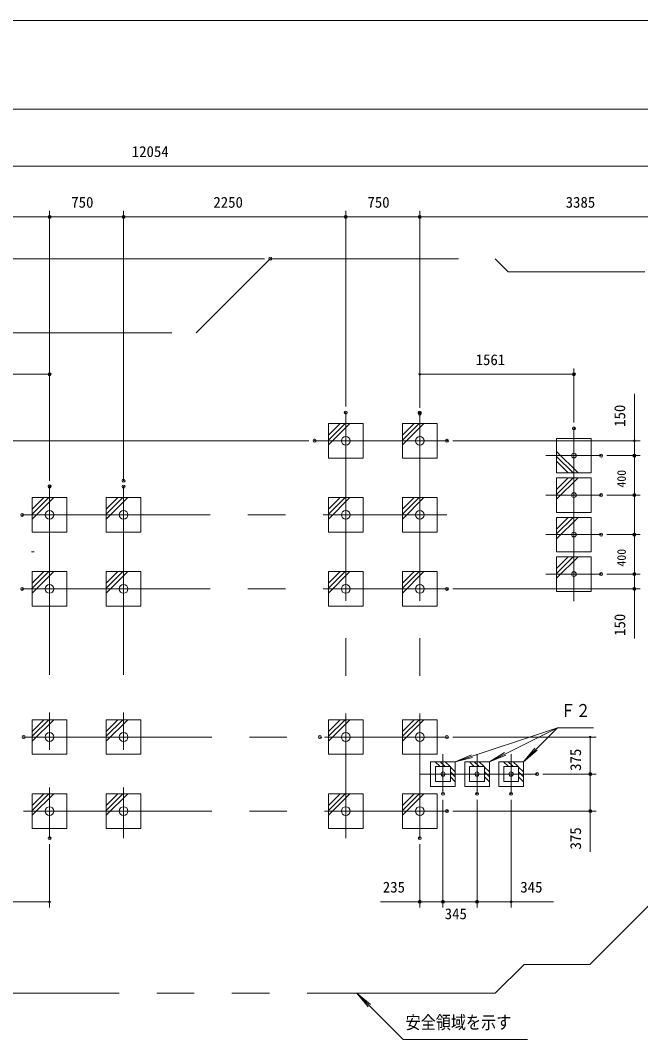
# Model space of a CAD drawing. Units: millimetres on the paper, scale 1:60. Extents: x 0 to 420, y -297 to 594.
# Drawn here: x 119.3 to 224, y -172 to 0 of the extents above; entities that cross this region are included whole.
import ezdxf
from ezdxf.enums import TextEntityAlignment as Align

# ---------------------------------------------------------------- set-up
doc = ezdxf.new("R2010")
doc.units = ezdxf.units.MM
doc.header["$PDMODE"] = 32
doc.header["$PDSIZE"] = 0.5
doc.linetypes.add('USER1', pattern=[50.8, 31.75, -6.35, 6.35, -6.35])
doc.linetypes.add('USER3', pattern=[63.5, 31.75, -6.35, 6.35, -6.35, 6.35, -6.35])
for name, color, linetype, lineweight in [('DEFPOINTS_5', 7, 'Continuous', 9), ('LY_1', 7, 'Continuous', 18), ('LY_2', 7, 'Continuous', 18)]:
    doc.layers.add(name, color=color, linetype=linetype, lineweight=lineweight)
doc.styles.add('ＭＳ ゴシック', font='')
doc.styles.get('ＭＳ ゴシック').set_extended_font_data('MS Gothic')

# ---------------------------------------------------------------- blocks, each defined once
blk = doc.blocks.new('-000-_DOTSMALL')
at = {"color": 7, "linetype": 'Continuous', "lineweight": 9}
blk.add_circle((0, 0), 0.0625, dxfattribs=at)
blk.add_circle((0, 0), 0.0625, dxfattribs=at)

msp = doc.modelspace()

# ---------------------------------------------------------------- linework, layer by layer
at = {"layer": 'DEFPOINTS_5'}
for p, q in [((0, 0), (420, 0)), ((420, 0), (0, 0))]:
    msp.add_line(p, q, dxfattribs=at)
at = {"layer": 'LY_1'}
for p, q in [((42.284, -24.608), (243.189, -24.608)), ((124.267, -77.699), (124.267, -32.169)), ((136.767, -77.699), (136.767, -32.169)), ((174.267, -65.199), (174.267, -32.169)), ((186.767, -65.199), (186.767, -32.169)), ((42.284, -33.169), (124.267, -33.169)), ((124.267, -33.169), (136.767, -33.169)), ((136.767, -33.169), (174.267, -33.169)), ((174.267, -33.169), (186.767, -33.169)), ((186.767, -33.169), (243.189, -33.169)), ((160.533, -40.222), (24.986, -40.222)), ((160.533, -40.222), (33.24, -40.222)), ((112.267, -59.737), (124.267, -59.737)), ((124.267, -77.629), (124.267, -58.737)), ((186.767, -65.381), (186.767, -58.737)), ((186.767, -59.737), (212.784, -59.737)), ((212.784, -67.881), (212.784, -58.737)), ((222.989, -63.027), (222.989, -70.964)), ((171.351, -70.018), (173.321, -68.048)), ((171.351, -70.843), (174.146, -68.048)), ((171.351, -71.668), (174.971, -68.048)), ((183.851, -70.018), (185.821, -68.048)), ((183.851, -70.843), (186.646, -68.048)), ((183.851, -71.668), (187.471, -68.048)), ((168.017, -70.964), (33.24, -70.964)), ((192.337, -70.964), (223.989, -70.964)), ((222.989, -70.964), (222.989, -73.464)), ((209.867, -72.761), (213.487, -76.381)), ((209.867, -73.586), (212.662, -76.381)), ((218.368, -73.464), (223.989, -73.464)), ((218.368, -73.464), (223.989, -73.464)), ((222.989, -73.464), (222.989, -80.131)), ((209.867, -74.411), (211.837, -76.381)), ((209.867, -79.185), (211.837, -77.214)), ((209.867, -80.009), (212.662, -77.214)), ((209.867, -80.834), (213.487, -77.214)), ((121.351, -82.518), (123.321, -80.548)), ((121.351, -83.343), (124.146, -80.548)), ((121.351, -84.168), (124.971, -80.548)), ((133.851, -82.518), (135.821, -80.548)), ((133.851, -83.343), (136.646, -80.548)), ((133.851, -84.168), (137.471, -80.548)), ((171.351, -82.518), (173.321, -80.548)), ((171.351, -83.343), (174.146, -80.548)), ((171.351, -84.168), (174.971, -80.548)), ((183.851, -82.518), (185.821, -80.548)), ((183.851, -83.343), (186.646, -80.548)), ((183.851, -84.168), (187.471, -80.548)), ((218.368, -80.131), (223.989, -80.131)), ((218.368, -80.131), (223.989, -80.131)), ((222.989, -80.131), (222.989, -86.798)), ((209.867, -85.851), (211.837, -83.881)), ((209.867, -86.676), (212.662, -83.881)), ((209.867, -87.501), (213.487, -83.881)), ((218.368, -86.798), (223.989, -86.798)), ((218.368, -86.798), (223.989, -86.798)), ((222.989, -86.798), (222.989, -93.464)), ((209.867, -92.518), (211.837, -90.548)), ((209.867, -93.343), (212.662, -90.548)), ((209.867, -94.168), (213.487, -90.548)), ((121.351, -95.018), (123.321, -93.048)), ((121.351, -95.843), (124.146, -93.048)), ((121.351, -96.668), (124.971, -93.048)), ((133.851, -95.018), (135.821, -93.048)), ((133.851, -95.843), (136.646, -93.048)), ((133.851, -96.668), (137.471, -93.048)), ((171.351, -95.018), (173.321, -93.048)), ((171.351, -95.843), (174.146, -93.048)), ((171.351, -96.668), (174.971, -93.048)), ((183.851, -95.018), (185.821, -93.048)), ((183.851, -95.843), (186.646, -93.048)), ((183.851, -96.668), (187.471, -93.048)), ((218.368, -93.464), (223.989, -93.464)), ((218.368, -93.464), (223.989, -93.464)), ((222.989, -93.464), (222.989, -95.964)), ((192.337, -95.964), (223.989, -95.964)), ((222.989, -95.964), (222.989, -104.312)), ((121.351, -120.018), (123.321, -118.048)), ((121.351, -120.843), (124.146, -118.048)), ((121.351, -121.668), (124.971, -118.048)), ((133.851, -120.018), (135.821, -118.048)), ((133.851, -120.843), (136.646, -118.048)), ((133.851, -121.668), (137.471, -118.048)), ((171.351, -120.018), (173.321, -118.048)), ((171.351, -120.843), (174.146, -118.048)), ((171.351, -121.668), (174.971, -118.048)), ((183.851, -120.018), (185.821, -118.048)), ((183.851, -120.843), (186.646, -118.048)), ((183.851, -121.668), (187.471, -118.048)), ((192.767, -125.131), (210.002, -119.397)), ((198.517, -125.131), (210.002, -119.397)), ((210.002, -119.397), (204.267, -125.131)), ((210.002, -119.397), (216.101, -119.397)), ((192.351, -120.964), (216.537, -120.964)), ((215.537, -120.964), (215.537, -127.214)), ((198.517, -125.131), (201.074, -123.562)), ((204.267, -125.131), (206.196, -122.833)), ((204.267, -125.131), (206.565, -123.203)), ((189.387, -125.131), (190.221, -125.964)), ((190.212, -125.131), (191.046, -125.964)), ((191.037, -125.131), (191.87, -125.964)), ((192.767, -125.131), (195.521, -123.94)), ((192.767, -125.131), (195.686, -124.436)), ((195.137, -125.131), (195.971, -125.964)), ((195.962, -125.131), (196.796, -125.964)), ((196.787, -125.131), (197.62, -125.964)), ((198.517, -125.131), (201.308, -124.03)), ((200.887, -125.131), (201.721, -125.964)), ((201.712, -125.131), (202.546, -125.964)), ((202.537, -125.131), (203.37, -125.964)), ((191.934, -126.028), (192.767, -126.861)), ((191.934, -126.853), (192.767, -127.686)), ((197.684, -126.028), (198.517, -126.861)), ((197.684, -126.853), (198.517, -127.686)), ((203.434, -126.028), (204.267, -126.861)), ((203.434, -126.853), (204.267, -127.686)), ((207.564, -127.214), (216.537, -127.214)), ((215.537, -127.214), (215.537, -133.464)), ((191.934, -127.678), (192.767, -128.511)), ((197.684, -127.678), (198.517, -128.511)), ((203.434, -127.678), (204.267, -128.511)), ((121.351, -132.518), (123.321, -130.548)), ((121.351, -133.343), (124.146, -130.548)), ((121.351, -134.168), (124.971, -130.548)), ((133.851, -132.518), (135.821, -130.548)), ((133.851, -133.343), (136.646, -130.548)), ((133.851, -134.168), (137.471, -130.548)), ((171.351, -132.518), (173.321, -130.548)), ((171.351, -133.343), (174.146, -130.548)), ((171.351, -134.168), (174.971, -130.548)), ((183.851, -132.518), (185.821, -130.548)), ((183.851, -133.343), (186.646, -130.548)), ((183.851, -134.168), (187.471, -130.548)), ((190.684, -131.548), (190.684, -149.764)), ((196.434, -131.548), (196.434, -149.764)), ((202.184, -131.548), (202.184, -149.764)), ((192.351, -133.464), (216.537, -133.464)), ((215.537, -133.464), (215.537, -140.363)), ((124.267, -139.033), (124.267, -149.764)), ((186.767, -139.033), (186.767, -149.764)), ((124.267, -148.764), (79.767, -148.764)), ((186.767, -148.764), (180.108, -148.764)), ((190.684, -148.764), (186.767, -148.764)), ((196.434, -148.764), (190.684, -148.764)), ((202.184, -148.764), (196.434, -148.764)), ((209.323, -148.764), (202.184, -148.764)), ((183.954, -172.036), (176.125, -164.207)), ((176.125, -164.207), (178.423, -166.135)), ((176.125, -164.207), (178.054, -166.505)), ((183.954, -172.036), (204.954, -172.036))]:
    msp.add_line(p, q, dxfattribs=at)
at = {"layer": 'LY_1', "linetype": 'USER3'}
for p, q in [((149.033, -52.722), (161.533, -40.222)), ((161.533, -40.222), (199.501, -40.222)), ((199.501, -40.222), (201.702, -42.423)), ((201.702, -42.423), (224.741, -42.423)), ((113.152, -52.722), (149.033, -52.722)), ((234.309, -140.521), (215.491, -159.339)), ((204.369, -159.339), (199.501, -164.207)), ((215.491, -159.339), (204.369, -159.339)), ((199.501, -164.207), (111.533, -164.207))]:
    msp.add_line(p, q, dxfattribs=at)
at = {"layer": 'LY_1', "linetype": 'USER1'}
for p, q in [((174.267, -66.199), (174.267, -138.033)), ((186.767, -66.199), (186.767, -138.033)), ((212.784, -68.881), (212.784, -98.048)), ((169.017, -70.964), (191.337, -70.964)), ((208.035, -73.464), (217.368, -73.464)), ((124.267, -78.699), (124.267, -138.033)), ((136.767, -78.699), (136.767, -138.033)), ((208.035, -80.131), (217.368, -80.131)), ((119.648, -83.464), (191.337, -83.464)), ((208.035, -86.798), (217.368, -86.798)), ((83.116, -89.714), (121.698, -89.714)), ((208.035, -93.464), (217.368, -93.464)), ((119.648, -95.964), (191.337, -95.964)), ((119.898, -120.964), (191.337, -120.964)), ((190.684, -130.548), (190.684, -123.881)), ((196.434, -130.548), (196.434, -123.881)), ((202.184, -130.548), (202.184, -123.881)), ((206.564, -127.214), (186.767, -127.214)), ((119.898, -133.464), (191.337, -133.464))]:
    msp.add_line(p, q, dxfattribs=at)
at = {"layer": 'LY_1', "lineweight": 9}
for p, q in [((171.351, -68.048), (171.351, -73.881)), ((177.184, -68.048), (171.351, -68.048)), ((177.184, -73.881), (177.184, -68.048)), ((183.851, -68.048), (183.851, -73.881)), ((189.684, -68.048), (183.851, -68.048)), ((189.684, -73.881), (189.684, -68.048)), ((209.867, -70.548), (215.701, -70.548)), ((209.867, -76.381), (209.867, -70.548)), ((215.701, -70.548), (215.701, -76.381)), ((171.351, -73.881), (177.184, -73.881)), ((183.851, -73.881), (189.684, -73.881)), ((215.701, -76.381), (209.867, -76.381)), ((209.867, -77.214), (209.867, -83.048)), ((215.701, -77.214), (209.867, -77.214)), ((215.701, -83.048), (215.701, -77.214)), ((121.351, -80.548), (121.351, -86.381)), ((127.184, -80.548), (121.351, -80.548)), ((127.184, -86.381), (127.184, -80.548)), ((133.851, -80.548), (133.851, -86.381)), ((139.684, -80.548), (133.851, -80.548)), ((139.684, -86.381), (139.684, -80.548)), ((171.351, -80.548), (171.351, -86.381)), ((177.184, -80.548), (171.351, -80.548)), ((177.184, -86.381), (177.184, -80.548)), ((183.851, -80.548), (183.851, -86.381)), ((189.684, -80.548), (183.851, -80.548)), ((189.684, -86.381), (189.684, -80.548)), ((209.867, -83.048), (215.701, -83.048)), ((209.867, -83.881), (209.867, -89.714)), ((215.701, -83.881), (209.867, -83.881)), ((215.701, -89.714), (215.701, -83.881)), ((121.351, -86.381), (127.184, -86.381)), ((133.851, -86.381), (139.684, -86.381)), ((171.351, -86.381), (177.184, -86.381)), ((183.851, -86.381), (189.684, -86.381)), ((209.867, -89.714), (215.701, -89.714)), ((209.867, -90.548), (209.867, -96.381)), ((215.701, -90.548), (209.867, -90.548)), ((215.701, -96.381), (215.701, -90.548)), ((121.351, -93.048), (121.351, -98.881)), ((127.184, -93.048), (121.351, -93.048)), ((127.184, -98.881), (127.184, -93.048)), ((133.851, -93.048), (133.851, -98.881)), ((139.684, -93.048), (133.851, -93.048)), ((139.684, -98.881), (139.684, -93.048)), ((171.351, -93.048), (171.351, -98.881)), ((177.184, -93.048), (171.351, -93.048)), ((177.184, -98.881), (177.184, -93.048)), ((183.851, -93.048), (183.851, -98.881)), ((189.684, -93.048), (183.851, -93.048)), ((189.684, -98.881), (189.684, -93.048)), ((209.867, -96.381), (215.701, -96.381)), ((121.351, -98.881), (127.184, -98.881)), ((133.851, -98.881), (139.684, -98.881)), ((171.351, -98.881), (177.184, -98.881)), ((183.851, -98.881), (189.684, -98.881)), ((121.351, -118.048), (121.351, -123.881)), ((127.184, -118.048), (121.351, -118.048)), ((127.184, -123.881), (127.184, -118.048)), ((133.851, -118.048), (133.851, -123.881)), ((139.684, -118.048), (133.851, -118.048)), ((139.684, -123.881), (139.684, -118.048)), ((171.351, -118.048), (171.351, -123.881)), ((177.184, -118.048), (171.351, -118.048)), ((177.184, -123.881), (177.184, -118.048)), ((183.851, -118.048), (183.851, -123.881)), ((189.684, -118.048), (183.851, -118.048)), ((189.684, -123.881), (189.684, -118.048)), ((121.351, -123.881), (127.184, -123.881)), ((133.851, -123.881), (139.684, -123.881)), ((171.351, -123.881), (177.184, -123.881)), ((183.851, -123.881), (189.684, -123.881)), ((192.767, -125.131), (188.601, -125.131)), ((188.601, -125.131), (188.601, -129.298)), ((192.767, -129.298), (192.767, -125.131)), ((198.517, -125.131), (194.351, -125.131)), ((194.351, -125.131), (194.351, -129.298)), ((198.517, -129.298), (198.517, -125.131)), ((204.267, -125.131), (200.101, -125.131)), ((200.101, -125.131), (200.101, -129.298)), ((204.267, -129.298), (204.267, -125.131)), ((191.934, -125.964), (189.434, -125.964)), ((189.434, -125.964), (189.434, -128.464)), ((191.934, -128.464), (191.934, -125.964)), ((197.684, -125.964), (195.184, -125.964)), ((195.184, -125.964), (195.184, -128.464)), ((197.684, -128.464), (197.684, -125.964)), ((203.434, -125.964), (200.934, -125.964)), ((200.934, -125.964), (200.934, -128.464)), ((203.434, -128.464), (203.434, -125.964)), ((189.434, -128.464), (191.934, -128.464)), ((195.184, -128.464), (197.684, -128.464)), ((200.934, -128.464), (203.434, -128.464)), ((121.351, -130.548), (121.351, -136.381)), ((127.184, -130.548), (121.351, -130.548)), ((127.184, -136.381), (127.184, -130.548)), ((133.851, -130.548), (133.851, -136.381)), ((139.684, -130.548), (133.851, -130.548)), ((139.684, -136.381), (139.684, -130.548)), ((171.351, -130.548), (171.351, -136.381)), ((177.184, -130.548), (171.351, -130.548)), ((177.184, -136.381), (177.184, -130.548)), ((183.851, -130.548), (183.851, -136.381)), ((189.684, -130.548), (183.851, -130.548)), ((188.601, -129.298), (192.767, -129.298)), ((189.684, -136.381), (189.684, -130.548)), ((194.351, -129.298), (198.517, -129.298)), ((200.101, -129.298), (204.267, -129.298)), ((121.351, -136.381), (127.184, -136.381)), ((133.851, -136.381), (139.684, -136.381)), ((171.351, -136.381), (177.184, -136.381)), ((183.851, -136.381), (189.684, -136.381))]:
    msp.add_line(p, q, dxfattribs=at)
for centre, radius in [((174.267, -70.964), 0.743), ((186.767, -70.964), 0.743), ((212.784, -73.464), 0.405), ((212.784, -80.131), 0.405), ((124.267, -83.464), 0.743), ((136.767, -83.464), 0.743), ((174.267, -83.464), 0.743), ((186.767, -83.464), 0.743), ((212.784, -86.798), 0.405), ((212.784, -93.464), 0.405), ((124.267, -95.964), 0.743), ((136.767, -95.964), 0.743), ((174.267, -95.964), 0.743), ((186.767, -95.964), 0.743), ((124.267, -120.964), 0.743), ((136.767, -120.964), 0.743), ((174.267, -120.964), 0.743), ((186.767, -120.964), 0.743), ((190.684, -127.214), 0.356), ((196.434, -127.214), 0.356), ((202.184, -127.214), 0.356), ((124.267, -133.464), 0.743), ((136.767, -133.464), 0.743), ((174.267, -133.464), 0.743), ((186.767, -133.464), 0.743)]:
    msp.add_circle(centre, radius, dxfattribs=at)
at = {"layer": 'LY_1'}
for p in [(124.267, -33.169), (136.767, -33.169), (174.267, -33.169), (186.767, -33.169), (161.533, -40.222), (161.533, -40.222), (124.267, -59.737), (212.784, -59.737), (174.267, -66.199), (174.267, -66.199), (186.767, -66.199), (186.767, -66.199), (186.767, -66.381), (212.784, -68.881), (169.017, -70.964), (169.017, -70.964), (191.337, -70.964), (217.368, -73.464), (217.368, -73.464), (222.989, -73.464), (124.267, -78.629), (124.267, -78.699), (124.267, -78.699), (136.767, -77.699), (136.767, -78.699), (217.368, -80.131), (217.368, -80.131), (222.989, -80.131), (119.648, -83.464), (119.648, -83.464), (217.368, -86.798), (217.368, -86.798), (222.989, -86.798), (217.368, -93.464), (217.368, -93.464), (222.989, -93.464), (119.648, -95.964), (119.648, -95.964), (191.337, -95.964), (222.989, -95.964), (119.898, -120.964), (169.898, -120.964), (191.351, -120.964), (206.564, -127.214), (206.564, -127.214), (215.537, -127.214), (190.684, -130.548), (190.684, -130.548), (196.434, -130.548), (196.434, -130.548), (202.184, -130.548), (191.351, -133.464), (215.537, -133.464), (124.267, -138.033), (186.767, -138.033), (186.767, -148.764), (190.684, -148.764), (196.434, -148.764)]:
    msp.add_point(p, dxfattribs=at)
at = {"layer": 'LY_2', "lineweight": 9}
msp.add_line((402.5, -15), (17.5, -15), dxfattribs=at)

# ---------------------------------------------------------------- block references
at = {"layer": 'LY_1', "xscale": 2.32, "yscale": 2.32}
for p, rotation in [((124.267, -33.169), 180), ((136.767, -33.169), 180), ((174.267, -33.169), 180), ((186.767, -33.169), 180), ((186.767, -59.737), 180), ((222.989, -70.964), 90), ((222.989, -73.464), 270), ((222.989, -73.464), 90), ((222.989, -80.131), 270), ((222.989, -80.131), 90), ((222.989, -86.798), 90), ((222.989, -86.798), 270), ((222.989, -93.464), 90), ((222.989, -93.464), 270), ((222.989, -95.964), 270), ((215.537, -120.964), 90), ((215.537, -127.214), 90), ((215.537, -127.214), 270), ((215.537, -133.464), 270), ((186.767, -148.764), 180), ((190.684, -148.764), 180), ((196.434, -148.764), 180)]:
    msp.add_blockref('-000-_DOTSMALL', p, dxfattribs=dict(at, rotation=rotation))
for p in [(124.267, -33.169), (136.767, -33.169), (174.267, -33.169), (186.767, -33.169), (124.267, -59.737), (212.784, -59.737), (124.267, -148.764), (190.684, -148.764), (196.434, -148.764), (202.184, -148.764)]:
    msp.add_blockref('-000-_DOTSMALL', p, dxfattribs=at)

# ---------------------------------------------------------------- texts
at = {"layer": 'LY_1', "style": 'ＭＳ ゴシック'}
for s, p in [('12054', (138.148, -23.608)), ('750', (127.933, -32.169)), ('2250', (151.927, -32.169)), ('750', (177.933, -32.169)), ('3385', (211.395, -32.169)), ('1561', (196.197, -58.737)), ('235', (180.525, -147.764)), ('345', (203.74, -147.764)), ('345', (190.976, -152.264))]:
    msp.add_text(s, height=1.833, dxfattribs=at).set_placement(p, align=Align.BOTTOM_LEFT)
for s, height, p in [('150', 1.833, (221.989, -68.606)), ('400', 1.466, (221.989, -78.864)), ('400', 1.466, (221.989, -92.198)), ('150', 1.833, (221.989, -103.891)), ('375', 1.833, (214.537, -126.673)), ('375', 1.833, (214.537, -139.946))]:
    msp.add_text(s, height=height, rotation=90, dxfattribs=at).set_placement(p, align=Align.BOTTOM_LEFT)
at = {"layer": 'LY_1', "style": 'ＭＳ ゴシック', "width": 0.85}
for s, p in [('Ｆ２', (210.518, -118.247)), ('安全領域を示す', (184.371, -170.886))]:
    msp.add_text(s, height=2.199, dxfattribs=at).set_placement(p, align=Align.BOTTOM_LEFT)

doc.saveas('drawing.dxf')
